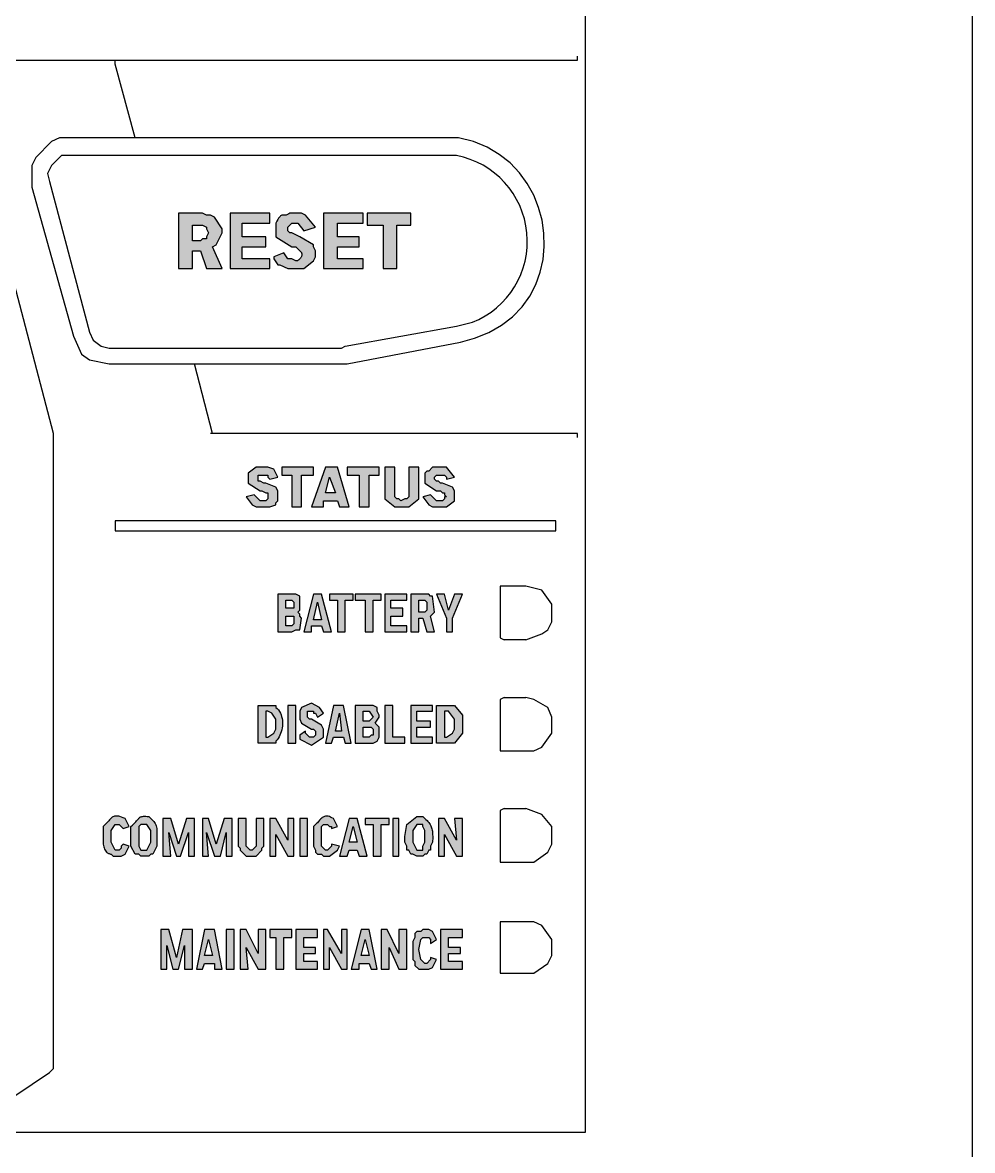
# Model space of a CAD drawing. Extents: x 0 to 760, y -27 to 732.
# Drawn here: x 508.52 to 521.76, y 46.27 to 61.98 of the extents above; entities that cross this region are included whole.
import ezdxf
from ezdxf.enums import TextEntityAlignment as Align

# ---------------------------------------------------------------- set-up
doc = ezdxf.new("R2010")
doc.units = 0
doc.header["$MEASUREMENT"] = 0

# ---------------------------------------------------------------- blocks, each defined once
blk = doc.blocks.new('RISER FACP')
at = {"linetype": 'Continuous', "lineweight": -2}
h = blk.add_hatch(color=7, dxfattribs=at)
h.paths.add_polyline_path([(8.931, -0.509), (9.125, -0.509), (9.125, -0.261), (9.235, -0.261), (9.318, -0.509), (9.539, -0.509), (9.401, -0.205), (9.456, -0.178), (9.539, -0.012), (9.539, 0.044), (9.429, 0.209), (9.373, 0.237), (9.318, 0.237), (9.263, 0.265), (8.931, 0.265)], flags=0)
h.paths.add_polyline_path([(9.235, 0.099), (9.263, 0.099), (9.318, 0.071), (9.318, 0.044), (9.346, -0.012), (9.318, -0.067), (9.318, -0.095), (9.263, -0.095), (9.235, -0.122), (9.125, -0.122), (9.125, 0.099)], flags=0)
for points in [[(9.65, -0.509), (10.203, -0.509), (10.203, -0.371), (9.816, -0.371), (9.816, -0.205), (10.147, -0.205), (10.147, -0.067), (9.816, -0.067), (9.816, 0.126), (10.203, 0.126), (10.203, 0.265), (9.65, 0.265)], [(10.949, -0.509), (11.502, -0.509), (11.502, -0.371), (11.143, -0.371), (11.143, -0.205), (11.447, -0.205), (11.447, -0.067), (11.143, -0.067), (11.143, 0.126), (11.502, 0.126), (11.502, 0.265), (10.949, 0.265)], [(11.558, 0.265), (11.558, 0.099), (11.779, 0.099), (11.779, -0.509), (11.972, -0.509), (11.972, 0.099), (12.166, 0.099), (12.166, 0.265)], [(10.313, -3.412), (10.258, -3.302), (10.175, -3.274), (10.009, -3.274), (9.899, -3.357), (9.899, -3.495), (10.065, -3.606), (10.092, -3.606), (10.147, -3.634), (10.175, -3.634), (10.175, -3.717), (10.147, -3.744), (10.065, -3.744), (9.982, -3.661), (9.871, -3.689), (9.954, -3.8), (10.009, -3.827), (10.203, -3.827), (10.286, -3.8), (10.286, -3.772), (10.313, -3.744), (10.313, -3.606), (10.286, -3.551), (10.147, -3.495), (10.12, -3.495), (10.065, -3.468), (10.037, -3.468), (10.037, -3.385), (10.175, -3.385), (10.175, -3.412), (10.203, -3.44)], [(10.369, -3.274), (10.369, -3.385), (10.507, -3.385), (10.507, -3.827), (10.645, -3.827), (10.645, -3.385), (10.811, -3.385), (10.811, -3.274)], [(11.281, -3.274), (11.281, -3.385), (11.447, -3.385), (11.447, -3.827), (11.585, -3.827), (11.585, -3.385), (11.723, -3.385), (11.723, -3.274)], [(12.138, -3.634), (12.138, -3.689), (12.111, -3.717), (12.083, -3.717), (12.028, -3.744), (12, -3.717), (11.972, -3.717), (11.945, -3.689), (11.945, -3.274), (11.806, -3.274), (11.806, -3.717), (11.945, -3.827), (12.138, -3.827), (12.276, -3.717), (12.276, -3.274), (12.138, -3.274)], [(12.774, -3.412), (12.663, -3.274), (12.47, -3.274), (12.415, -3.33), (12.387, -3.33), (12.359, -3.357), (12.359, -3.495), (12.525, -3.606), (12.581, -3.606), (12.608, -3.634), (12.636, -3.634), (12.636, -3.661), (12.663, -3.689), (12.636, -3.689), (12.636, -3.717), (12.608, -3.744), (12.525, -3.744), (12.442, -3.661), (12.332, -3.689), (12.415, -3.8), (12.47, -3.827), (12.663, -3.827), (12.774, -3.744), (12.774, -3.606), (12.746, -3.551), (12.608, -3.495), (12.581, -3.495), (12.553, -3.468), (12.525, -3.468), (12.498, -3.44), (12.498, -3.412), (12.525, -3.385), (12.636, -3.385), (12.663, -3.412), (12.663, -3.44)], [(11.032, -5.044), (11.032, -5.127), (11.143, -5.127), (11.143, -5.569), (11.253, -5.569), (11.253, -5.127), (11.364, -5.127), (11.364, -5.044)], [(11.392, -5.044), (11.392, -5.127), (11.53, -5.127), (11.53, -5.569), (11.64, -5.569), (11.64, -5.127), (11.751, -5.127), (11.751, -5.044)], [(11.806, -5.569), (12.111, -5.569), (12.111, -5.486), (11.889, -5.486), (11.889, -5.348), (12.055, -5.348), (12.055, -5.237), (11.889, -5.237), (11.889, -5.127), (12.111, -5.127), (12.111, -5.044), (11.806, -5.044)], [(12.663, -5.376), (12.663, -5.569), (12.746, -5.569), (12.746, -5.376), (12.885, -5.044), (12.774, -5.044), (12.691, -5.265), (12.636, -5.044), (12.525, -5.044)], [(10.452, -7.117), (10.562, -7.117), (10.562, -6.592), (10.452, -6.592)], [(10.949, -6.703), (10.894, -6.62), (10.783, -6.564), (10.645, -6.62), (10.618, -6.675), (10.618, -6.786), (10.645, -6.841), (10.783, -6.924), (10.811, -6.924), (10.839, -6.951), (10.839, -7.007), (10.811, -7.034), (10.756, -7.034), (10.7, -6.979), (10.7, -6.951), (10.618, -7.007), (10.618, -7.062), (10.783, -7.145), (10.949, -7.034), (10.949, -6.924), (10.922, -6.869), (10.783, -6.786), (10.756, -6.786), (10.728, -6.758), (10.728, -6.675), (10.811, -6.675), (10.811, -6.703), (10.839, -6.703), (10.866, -6.758)], [(11.917, -7.034), (11.917, -6.592), (11.806, -6.592), (11.806, -7.117), (12.083, -7.117), (12.083, -7.034)], [(12.166, -7.117), (12.47, -7.117), (12.47, -7.034), (12.249, -7.034), (12.249, -6.896), (12.442, -6.896), (12.442, -6.813), (12.249, -6.813), (12.249, -6.675), (12.47, -6.675), (12.47, -6.592), (12.166, -6.592)], [(8.903, -8.693), (8.959, -8.693), (9.069, -8.362), (9.069, -8.693), (9.152, -8.693), (9.152, -8.168), (9.042, -8.168), (8.931, -8.527), (8.82, -8.168), (8.71, -8.168), (8.71, -8.693), (8.82, -8.693), (8.793, -8.362)], [(9.429, -8.693), (9.512, -8.693), (9.595, -8.362), (9.595, -8.693), (9.677, -8.693), (9.677, -8.168), (9.567, -8.168), (9.456, -8.527), (9.346, -8.168), (9.263, -8.168), (9.263, -8.693), (9.346, -8.693), (9.318, -8.362)], [(10.009, -8.5), (10.009, -8.555), (9.954, -8.61), (9.926, -8.61), (9.871, -8.555), (9.871, -8.168), (9.76, -8.168), (9.76, -8.555), (9.788, -8.583), (9.788, -8.61), (9.871, -8.693), (10.009, -8.693), (10.092, -8.61), (10.092, -8.583), (10.12, -8.555), (10.12, -8.168), (10.009, -8.168)], [(10.452, -8.693), (10.535, -8.693), (10.535, -8.168), (10.452, -8.168), (10.452, -8.472), (10.286, -8.168), (10.203, -8.168), (10.203, -8.693), (10.286, -8.693), (10.286, -8.389)], [(10.618, -8.693), (10.728, -8.693), (10.728, -8.168), (10.618, -8.168)], [(11.53, -8.168), (11.53, -8.251), (11.64, -8.251), (11.64, -8.693), (11.751, -8.693), (11.751, -8.251), (11.862, -8.251), (11.862, -8.168)], [(11.917, -8.693), (12, -8.693), (12, -8.168), (11.917, -8.168)], [(12.802, -8.693), (12.885, -8.693), (12.885, -8.168), (12.774, -8.168), (12.802, -8.472), (12.636, -8.168), (12.553, -8.168), (12.553, -8.693), (12.636, -8.693), (12.636, -8.389)], [(8.848, -10.269), (8.931, -10.269), (9.014, -9.937), (9.014, -10.269), (9.125, -10.269), (9.125, -9.716), (8.986, -9.716), (8.903, -10.103), (8.793, -9.716), (8.682, -9.716), (8.682, -10.269), (8.765, -10.269), (8.765, -9.937)], [(9.595, -10.269), (9.705, -10.269), (9.705, -9.716), (9.595, -9.716)], [(10.037, -10.269), (10.147, -10.269), (10.147, -9.716), (10.037, -9.716), (10.037, -10.048), (9.871, -9.716), (9.788, -9.716), (9.788, -10.269), (9.899, -10.269), (9.871, -9.965)], [(10.203, -9.716), (10.203, -9.827), (10.286, -9.827), (10.286, -10.269), (10.396, -10.269), (10.396, -9.827), (10.507, -9.827), (10.507, -9.716)], [(10.562, -10.269), (10.866, -10.269), (10.866, -10.159), (10.673, -10.159), (10.673, -10.048), (10.839, -10.048), (10.839, -9.965), (10.673, -9.965), (10.673, -9.827), (10.866, -9.827), (10.866, -9.716), (10.562, -9.716)], [(11.198, -10.269), (11.281, -10.269), (11.281, -9.716), (11.198, -9.716), (11.198, -10.048), (11.005, -9.716), (10.949, -9.716), (10.949, -10.269), (11.032, -10.269), (11.032, -9.965)], [(12, -10.269), (12.111, -10.269), (12.111, -9.716), (12, -9.716), (12, -10.048), (11.834, -9.716), (11.751, -9.716), (11.751, -10.269), (11.862, -10.269), (11.862, -9.965)], [(12.359, -10.269), (12.415, -10.269), (12.47, -10.242), (12.525, -10.131), (12.442, -10.103), (12.442, -10.131), (12.387, -10.186), (12.359, -10.186), (12.304, -10.131), (12.276, -9.993), (12.304, -9.855), (12.332, -9.827), (12.415, -9.827), (12.442, -9.855), (12.442, -9.91), (12.525, -9.855), (12.47, -9.744), (12.415, -9.716), (12.332, -9.716), (12.304, -9.744), (12.249, -9.744), (12.221, -9.772), (12.221, -9.827), (12.193, -9.882), (12.193, -10.131), (12.221, -10.159), (12.221, -10.214), (12.276, -10.269)], [(12.581, -10.269), (12.885, -10.269), (12.885, -10.159), (12.691, -10.159), (12.691, -10.048), (12.857, -10.048), (12.857, -9.965), (12.691, -9.965), (12.691, -9.827), (12.885, -9.827), (12.885, -9.716), (12.581, -9.716)]]:
    blk.add_hatch(color=7, dxfattribs=at).paths.add_polyline_path(points, flags=0)
h = blk.add_hatch(color=7, dxfattribs=at)
edge = h.paths.add_edge_path(flags=0)
edge.add_line((10.839, 0.071), (10.7, 0.237))
edge.add_line((10.7, 0.237), (10.645, 0.265))
edge.add_line((10.645, 0.265), (10.479, 0.265))
edge.add_spline(control_points=[(10.479, 0.265), (10.474, 0.261), (10.465, 0.255), (10.451, 0.247), (10.439, 0.241), (10.428, 0.238), (10.418, 0.236), (10.409, 0.236), (10.401, 0.236), (10.394, 0.237), (10.387, 0.238), (10.38, 0.238), (10.373, 0.237), (10.366, 0.235), (10.359, 0.232), (10.351, 0.226), (10.343, 0.217), (10.334, 0.206), (10.324, 0.192), (10.312, 0.174), (10.299, 0.152), (10.29, 0.135), (10.286, 0.126)], knot_values=[0, 0, 0, 0, 0.014275, 0.026304, 0.036468, 0.045139, 0.052662, 0.059335, 0.065395, 0.071006, 0.076293, 0.081378, 0.086448, 0.091798, 0.097839, 0.105041, 0.113874, 0.124776, 0.138158, 0.154405, 0.173889, 0.196969, 0.196969, 0.196969, 0.196969], degree=3, periodic=0)
edge.add_line((10.286, 0.126), (10.286, -0.067))
edge.add_line((10.286, -0.067), (10.507, -0.205))
edge.add_line((10.507, -0.205), (10.562, -0.205))
edge.add_line((10.562, -0.205), (10.618, -0.261))
edge.add_spline(control_points=[(10.618, -0.261), (10.621, -0.263), (10.626, -0.267), (10.633, -0.274), (10.639, -0.281), (10.644, -0.289), (10.647, -0.296), (10.649, -0.303), (10.649, -0.311), (10.649, -0.318), (10.648, -0.326), (10.645, -0.333), (10.642, -0.341), (10.638, -0.348), (10.634, -0.355), (10.629, -0.362), (10.623, -0.369), (10.617, -0.375), (10.611, -0.381), (10.604, -0.387), (10.597, -0.393), (10.592, -0.397), (10.59, -0.399)], knot_values=[0, 0, 0, 0, 0.008472, 0.016147, 0.023153, 0.029627, 0.035709, 0.041537, 0.04724, 0.052927, 0.058683, 0.064569, 0.070621, 0.076855, 0.083271, 0.089855, 0.096583, 0.103425, 0.110343, 0.117295, 0.124237, 0.131119, 0.131119, 0.131119, 0.131119], degree=3, periodic=0)
edge.add_line((10.59, -0.399), (10.562, -0.399))
edge.add_line((10.562, -0.399), (10.507, -0.371))
edge.add_line((10.507, -0.371), (10.452, -0.371))
edge.add_line((10.452, -0.371), (10.396, -0.288))
edge.add_line((10.396, -0.288), (10.258, -0.344))
edge.add_line((10.258, -0.344), (10.258, -0.371))
edge.add_line((10.258, -0.371), (10.313, -0.454))
edge.add_line((10.313, -0.454), (10.341, -0.454))
edge.add_line((10.341, -0.454), (10.452, -0.509))
edge.add_line((10.452, -0.509), (10.673, -0.509))
edge.add_line((10.673, -0.509), (10.811, -0.399))
edge.add_line((10.811, -0.399), (10.839, -0.344))
edge.add_line((10.839, -0.344), (10.839, -0.261))
edge.add_line((10.839, -0.261), (10.811, -0.205))
edge.add_line((10.811, -0.205), (10.811, -0.178))
edge.add_line((10.811, -0.178), (10.618, -0.067))
edge.add_line((10.618, -0.067), (10.507, -0.012))
edge.add_line((10.507, -0.012), (10.479, -0.012))
edge.add_line((10.479, -0.012), (10.452, 0.016))
edge.add_line((10.452, 0.016), (10.452, 0.071))
edge.add_line((10.452, 0.071), (10.507, 0.126))
edge.add_line((10.507, 0.126), (10.59, 0.126))
edge.add_line((10.59, 0.126), (10.673, 0.016))
edge.add_line((10.673, 0.016), (10.839, 0.071))
h = blk.add_hatch(color=7, dxfattribs=at)
h.paths.add_polyline_path([(11.17, -3.827), (11.309, -3.827), (11.143, -3.274), (10.977, -3.274), (10.783, -3.827), (10.949, -3.827), (10.949, -3.744), (11.143, -3.744)], flags=0)
h.paths.add_polyline_path([(11.032, -3.412), (11.115, -3.634), (10.977, -3.634)], flags=0)
h = blk.add_hatch(color=7, dxfattribs=at)
h.paths.add_polyline_path([(10.313, -5.569), (10.507, -5.569), (10.562, -5.541), (10.618, -5.541), (10.645, -5.376), (10.618, -5.348), (10.618, -5.32), (10.59, -5.293), (10.618, -5.265), (10.618, -5.071), (10.562, -5.044), (10.313, -5.044)], flags=0)
h.paths.add_polyline_path([(10.479, -5.348), (10.535, -5.348), (10.535, -5.458), (10.507, -5.486), (10.424, -5.486), (10.424, -5.348)], flags=0)
h.paths.add_polyline_path([(10.479, -5.127), (10.507, -5.127), (10.535, -5.154), (10.535, -5.237), (10.424, -5.237), (10.424, -5.127)], flags=0)
h = blk.add_hatch(color=7, dxfattribs=at)
h.paths.add_polyline_path([(10.949, -5.569), (11.06, -5.569), (10.922, -5.044), (10.811, -5.044), (10.673, -5.569), (10.783, -5.569), (10.783, -5.486), (10.922, -5.486)], flags=0)
h.paths.add_polyline_path([(10.866, -5.154), (10.922, -5.403), (10.811, -5.403)], flags=0)
h = blk.add_hatch(color=7, dxfattribs=at)
h.paths.add_polyline_path([(12.166, -5.569), (12.276, -5.569), (12.276, -5.376), (12.332, -5.376), (12.387, -5.569), (12.498, -5.569), (12.442, -5.348), (12.498, -5.293), (12.47, -5.071), (12.442, -5.071), (12.415, -5.044), (12.166, -5.044)], flags=0)
h.paths.add_polyline_path([(12.332, -5.127), (12.359, -5.127), (12.387, -5.154), (12.387, -5.265), (12.359, -5.293), (12.276, -5.293), (12.276, -5.127)], flags=0)
h = blk.add_hatch(color=7, dxfattribs=at)
edge = h.paths.add_edge_path(flags=0)
edge.add_line((10.037, -7.117), (10.037, -6.592))
edge.add_line((10.037, -6.592), (10.286, -6.592))
edge.add_line((10.286, -6.592), (10.286, -6.62))
edge.add_spline(control_points=[(10.286, -6.62), (10.292, -6.625), (10.305, -6.636), (10.321, -6.655), (10.336, -6.676), (10.348, -6.699), (10.358, -6.722), (10.366, -6.747), (10.372, -6.773), (10.376, -6.799), (10.378, -6.826), (10.378, -6.853), (10.377, -6.881), (10.373, -6.907), (10.368, -6.934), (10.361, -6.96), (10.353, -6.985), (10.343, -7.009), (10.331, -7.032), (10.317, -7.053), (10.303, -7.072), (10.291, -7.084), (10.286, -7.09)], knot_values=[0, 0, 0, 0, 0.019347, 0.0386, 0.057912, 0.077391, 0.097103, 0.117076, 0.13731, 0.157778, 0.178434, 0.199218, 0.22006, 0.240882, 0.261605, 0.282148, 0.302436, 0.3224, 0.341984, 0.361147, 0.379874, 0.398178, 0.398178, 0.398178, 0.398178], degree=3, periodic=0)
edge.add_line((10.286, -7.09), (10.286, -7.117))
edge.add_line((10.286, -7.117), (10.037, -7.117))
h.paths.add_polyline_path([(10.286, -6.869), (10.286, -6.786), (10.23, -6.703), (10.175, -6.675), (10.147, -6.675), (10.147, -7.034), (10.175, -7.034), (10.258, -6.979), (10.286, -6.924)], flags=0)
h = blk.add_hatch(color=7, dxfattribs=at)
h.paths.add_polyline_path([(11.253, -7.117), (11.336, -7.117), (11.226, -6.592), (11.088, -6.592), (10.977, -7.117), (11.06, -7.117), (11.088, -7.034), (11.226, -7.034)], flags=0)
h.paths.add_polyline_path([(11.17, -6.703), (11.198, -6.951), (11.115, -6.951)], flags=0)
h = blk.add_hatch(color=7, dxfattribs=at)
h.paths.add_polyline_path([(11.392, -7.117), (11.64, -7.117), (11.696, -7.09), (11.723, -7.034), (11.723, -6.896), (11.668, -6.841), (11.723, -6.758), (11.723, -6.73), (11.696, -6.675), (11.696, -6.62), (11.64, -6.592), (11.392, -6.592)], flags=0)
h.paths.add_polyline_path([(11.585, -6.896), (11.613, -6.896), (11.64, -6.924), (11.64, -7.007), (11.613, -7.007), (11.585, -7.034), (11.502, -7.034), (11.502, -6.896)], flags=0)
h.paths.add_polyline_path([(11.558, -6.675), (11.585, -6.675), (11.64, -6.758), (11.585, -6.813), (11.502, -6.813), (11.502, -6.675)], flags=0)
h = blk.add_hatch(color=7, dxfattribs=at)
h.paths.add_polyline_path([(12.525, -7.117), (12.525, -6.592), (12.774, -6.592), (12.885, -6.73), (12.885, -6.979), (12.774, -7.117)], flags=0)
h.paths.add_polyline_path([(12.774, -6.869), (12.774, -6.786), (12.691, -6.675), (12.636, -6.675), (12.636, -7.034), (12.663, -7.034), (12.746, -6.979), (12.774, -6.924)], flags=0)
h = blk.add_hatch(color=7, dxfattribs=at)
edge = h.paths.add_edge_path(flags=0)
edge.add_line((8.074, -8.693), (8.129, -8.693))
edge.add_line((8.129, -8.693), (8.184, -8.666))
edge.add_line((8.184, -8.666), (8.24, -8.555))
edge.add_line((8.24, -8.555), (8.157, -8.527))
edge.add_line((8.157, -8.527), (8.129, -8.555))
edge.add_line((8.129, -8.555), (8.129, -8.583))
edge.add_line((8.129, -8.583), (8.102, -8.61))
edge.add_line((8.102, -8.61), (8.046, -8.61))
edge.add_line((8.046, -8.61), (7.991, -8.5))
edge.add_line((7.991, -8.5), (7.991, -8.334))
edge.add_line((7.991, -8.334), (8.046, -8.251))
edge.add_line((8.046, -8.251), (8.102, -8.251))
edge.add_line((8.102, -8.251), (8.157, -8.306))
edge.add_line((8.157, -8.306), (8.24, -8.279))
edge.add_line((8.24, -8.279), (8.184, -8.168))
edge.add_spline(control_points=[(8.184, -8.168), (8.176, -8.164), (8.16, -8.157), (8.136, -8.149), (8.115, -8.142), (8.097, -8.137), (8.08, -8.135), (8.064, -8.134), (8.051, -8.134), (8.038, -8.137), (8.027, -8.141), (8.016, -8.146), (8.006, -8.152), (7.997, -8.16), (7.987, -8.169), (7.978, -8.179), (7.968, -8.189), (7.958, -8.2), (7.947, -8.212), (7.935, -8.225), (7.922, -8.238), (7.913, -8.247), (7.908, -8.251)], knot_values=[0, 0, 0, 0, 0.021444, 0.040423, 0.057164, 0.071908, 0.084916, 0.096471, 0.106881, 0.116472, 0.125576, 0.134499, 0.143507, 0.152809, 0.162557, 0.172862, 0.183803, 0.195443, 0.207841, 0.221058, 0.235164, 0.250242, 0.250242, 0.250242, 0.250242], degree=3, periodic=0)
edge.add_line((7.908, -8.251), (7.88, -8.279))
edge.add_line((7.88, -8.279), (7.88, -8.362))
edge.add_spline(control_points=[(7.88, -8.362), (7.88, -8.367), (7.88, -8.378), (7.88, -8.395), (7.879, -8.413), (7.878, -8.431), (7.878, -8.45), (7.878, -8.469), (7.878, -8.488), (7.879, -8.507), (7.881, -8.526), (7.883, -8.544), (7.887, -8.562), (7.892, -8.579), (7.898, -8.595), (7.905, -8.61), (7.915, -8.624), (7.926, -8.636), (7.939, -8.647), (7.954, -8.655), (7.972, -8.662), (7.984, -8.665), (7.991, -8.666)], knot_values=[0, 0, 0, 0, 0.012317, 0.025368, 0.039017, 0.053127, 0.067563, 0.082191, 0.096884, 0.111522, 0.125997, 0.140216, 0.154107, 0.167628, 0.180773, 0.193587, 0.206174, 0.218711, 0.231448, 0.244699, 0.25882, 0.274185, 0.274185, 0.274185, 0.274185], degree=3, periodic=0)
edge.add_line((7.991, -8.666), (8.019, -8.693))
edge.add_line((8.019, -8.693), (8.074, -8.693))
h = blk.add_hatch(color=7, dxfattribs=at)
edge = h.paths.add_edge_path(flags=0)
edge.add_line((8.267, -8.417), (8.267, -8.279))
edge.add_spline(control_points=[(8.267, -8.279), (8.274, -8.273), (8.287, -8.261), (8.304, -8.244), (8.319, -8.229), (8.332, -8.215), (8.344, -8.203), (8.353, -8.191), (8.362, -8.181), (8.37, -8.172), (8.377, -8.164), (8.384, -8.158), (8.391, -8.152), (8.399, -8.147), (8.408, -8.144), (8.418, -8.141), (8.429, -8.139), (8.442, -8.138), (8.457, -8.138), (8.474, -8.138), (8.494, -8.139), (8.509, -8.14), (8.516, -8.14)], knot_values=[0, 0, 0, 0, 0.02078, 0.03925, 0.05563, 0.070134, 0.082966, 0.094325, 0.1044, 0.113382, 0.121467, 0.128872, 0.135851, 0.142705, 0.149775, 0.157422, 0.165999, 0.175834, 0.187227, 0.200457, 0.215786, 0.233468, 0.233468, 0.233468, 0.233468], degree=3, periodic=0)
edge.add_line((8.516, -8.14), (8.572, -8.196))
edge.add_spline(control_points=[(8.572, -8.196), (8.576, -8.2), (8.584, -8.209), (8.595, -8.224), (8.604, -8.239), (8.612, -8.256), (8.617, -8.272), (8.622, -8.29), (8.625, -8.307), (8.627, -8.326), (8.629, -8.344), (8.629, -8.363), (8.629, -8.382), (8.629, -8.401), (8.628, -8.421), (8.627, -8.44), (8.626, -8.46), (8.625, -8.479), (8.625, -8.498), (8.625, -8.517), (8.625, -8.536), (8.626, -8.549), (8.627, -8.555)], knot_values=[0, 0, 0, 0, 0.014426, 0.028371, 0.042028, 0.055558, 0.069095, 0.082733, 0.096538, 0.110546, 0.124769, 0.139198, 0.153811, 0.168573, 0.18344, 0.198365, 0.213295, 0.228181, 0.242975, 0.257632, 0.272119, 0.286414, 0.286414, 0.286414, 0.286414], degree=3, periodic=0)
edge.add_line((8.627, -8.555), (8.572, -8.666))
edge.add_line((8.572, -8.666), (8.544, -8.666))
edge.add_line((8.544, -8.666), (8.516, -8.693))
edge.add_line((8.516, -8.693), (8.406, -8.693))
edge.add_line((8.406, -8.693), (8.378, -8.666))
edge.add_line((8.378, -8.666), (8.323, -8.666))
edge.add_line((8.323, -8.666), (8.267, -8.555))
edge.add_line((8.267, -8.555), (8.267, -8.417))
h.paths.add_polyline_path([(8.378, -8.417), (8.378, -8.555), (8.406, -8.61), (8.489, -8.61), (8.544, -8.5), (8.544, -8.334), (8.489, -8.251), (8.406, -8.251), (8.378, -8.279)], flags=0)
h = blk.add_hatch(color=7, dxfattribs=at)
edge = h.paths.add_edge_path(flags=0)
edge.add_line((10.977, -8.693), (11.032, -8.693))
edge.add_line((11.032, -8.693), (11.143, -8.61))
edge.add_line((11.143, -8.61), (11.17, -8.555))
edge.add_line((11.17, -8.555), (11.06, -8.527))
edge.add_line((11.06, -8.527), (11.06, -8.555))
edge.add_line((11.06, -8.555), (11.005, -8.61))
edge.add_line((11.005, -8.61), (10.977, -8.61))
edge.add_line((10.977, -8.61), (10.922, -8.555))
edge.add_line((10.922, -8.555), (10.922, -8.279))
edge.add_line((10.922, -8.279), (10.949, -8.251))
edge.add_line((10.949, -8.251), (11.005, -8.251))
edge.add_line((11.005, -8.251), (11.032, -8.279))
edge.add_line((11.032, -8.279), (11.06, -8.279))
edge.add_line((11.06, -8.279), (11.06, -8.306))
edge.add_line((11.06, -8.306), (11.143, -8.279))
edge.add_line((11.143, -8.279), (11.088, -8.168))
edge.add_spline(control_points=[(11.088, -8.168), (11.081, -8.164), (11.068, -8.157), (11.049, -8.148), (11.032, -8.142), (11.016, -8.137), (11.001, -8.135), (10.988, -8.135), (10.975, -8.136), (10.964, -8.139), (10.953, -8.143), (10.943, -8.149), (10.933, -8.156), (10.923, -8.164), (10.914, -8.173), (10.905, -8.183), (10.895, -8.194), (10.885, -8.205), (10.875, -8.216), (10.863, -8.228), (10.851, -8.239), (10.843, -8.247), (10.839, -8.251)], knot_values=[0, 0, 0, 0, 0.017878, 0.033732, 0.047784, 0.060273, 0.071464, 0.081638, 0.091092, 0.10012, 0.10899, 0.117924, 0.12709, 0.136605, 0.14654, 0.156933, 0.167804, 0.179159, 0.191001, 0.203335, 0.216176, 0.229547, 0.229547, 0.229547, 0.229547], degree=3, periodic=0)
edge.add_line((10.839, -8.251), (10.811, -8.279))
edge.add_line((10.811, -8.279), (10.811, -8.555))
edge.add_line((10.811, -8.555), (10.839, -8.61))
edge.add_line((10.839, -8.61), (10.839, -8.638))
edge.add_line((10.839, -8.638), (10.866, -8.666))
edge.add_line((10.866, -8.666), (10.922, -8.666))
edge.add_line((10.922, -8.666), (10.949, -8.693))
edge.add_line((10.949, -8.693), (10.977, -8.693))
h = blk.add_hatch(color=7, dxfattribs=at)
h.paths.add_polyline_path([(11.447, -8.693), (11.558, -8.693), (11.419, -8.168), (11.309, -8.168), (11.17, -8.693), (11.281, -8.693), (11.309, -8.61), (11.419, -8.61)], flags=0)
h.paths.add_polyline_path([(11.364, -8.279), (11.419, -8.5), (11.309, -8.5)], flags=0)
h = blk.add_hatch(color=7, dxfattribs=at)
edge = h.paths.add_edge_path(flags=0)
edge.add_line((12.083, -8.417), (12.111, -8.251))
edge.add_line((12.111, -8.251), (12.249, -8.14))
edge.add_line((12.249, -8.14), (12.332, -8.14))
edge.add_line((12.332, -8.14), (12.359, -8.168))
edge.add_spline(control_points=[(12.359, -8.168), (12.365, -8.173), (12.376, -8.182), (12.392, -8.197), (12.405, -8.211), (12.417, -8.225), (12.428, -8.24), (12.437, -8.254), (12.444, -8.269), (12.451, -8.283), (12.456, -8.298), (12.461, -8.314), (12.464, -8.329), (12.467, -8.346), (12.468, -8.362), (12.47, -8.38), (12.47, -8.398), (12.471, -8.416), (12.471, -8.436), (12.471, -8.456), (12.47, -8.478), (12.47, -8.492), (12.47, -8.5)], knot_values=[0, 0, 0, 0, 0.017245, 0.03335, 0.048452, 0.06269, 0.076211, 0.089166, 0.101704, 0.113975, 0.126121, 0.138276, 0.15056, 0.163084, 0.175943, 0.18922, 0.20299, 0.217318, 0.232262, 0.247878, 0.264217, 0.281329, 0.281329, 0.281329, 0.281329], degree=3, periodic=0)
edge.add_line((12.47, -8.5), (12.442, -8.555))
edge.add_line((12.442, -8.555), (12.442, -8.61))
edge.add_line((12.442, -8.61), (12.415, -8.61))
edge.add_line((12.415, -8.61), (12.387, -8.666))
edge.add_line((12.387, -8.666), (12.359, -8.666))
edge.add_line((12.359, -8.666), (12.332, -8.693))
edge.add_line((12.332, -8.693), (12.249, -8.693))
edge.add_line((12.249, -8.693), (12.193, -8.666))
edge.add_line((12.193, -8.666), (12.166, -8.666))
edge.add_line((12.166, -8.666), (12.138, -8.61))
edge.add_line((12.138, -8.61), (12.111, -8.61))
edge.add_line((12.111, -8.61), (12.111, -8.555))
edge.add_line((12.111, -8.555), (12.083, -8.5))
edge.add_line((12.083, -8.5), (12.083, -8.417))
h.paths.add_polyline_path([(12.193, -8.417), (12.193, -8.5), (12.249, -8.61), (12.332, -8.61), (12.332, -8.555), (12.359, -8.5), (12.359, -8.334), (12.332, -8.279), (12.332, -8.251), (12.249, -8.251), (12.193, -8.334)], flags=0)
h = blk.add_hatch(color=7, dxfattribs=at)
h.paths.add_polyline_path([(9.429, -10.269), (9.539, -10.269), (9.429, -9.716), (9.29, -9.716), (9.18, -10.269), (9.263, -10.269), (9.29, -10.186), (9.429, -10.186)], flags=0)
h.paths.add_polyline_path([(9.346, -9.855), (9.401, -10.076), (9.29, -10.076)], flags=0)
h = blk.add_hatch(color=7, dxfattribs=at)
h.paths.add_polyline_path([(11.613, -10.269), (11.696, -10.269), (11.585, -9.716), (11.475, -9.716), (11.336, -10.269), (11.447, -10.269), (11.447, -10.186), (11.585, -10.186)], flags=0)
h.paths.add_polyline_path([(11.53, -9.855), (11.585, -10.076), (11.475, -10.076)], flags=0)
at = {"color": 7, "linetype": 'Continuous', "lineweight": -2}
for p, q in [((19.99, -20.914), (19.99, 20.724)), ((7.189, -2.804), (5.807, 2.449)), ((8.046, 2.338), (8.046, 2.394)), ((8.323, 1.315), (8.046, 2.338)), ((7.134, 0.707), (7.687, -1.394)), ((6.885, 0.624), (7.466, -1.449)), ((12.802, -1.311), (13.023, -1.256)), ((11.253, -1.588), (12.802, -1.311)), ((11.281, -1.837), (12.857, -1.532)), ((12.857, -1.532), (13.051, -1.477)), ((7.963, -1.615), (11.198, -1.615)), ((11.198, -1.615), (11.253, -1.588)), ((7.963, -1.837), (11.281, -1.837)), ((9.401, -2.804), (9.152, -1.837)), ((14.488, -2.804), (9.373, -2.804)), ((14.184, -4.021), (8.046, -4.021)), ((8.046, -4.021), (8.046, -4.159)), ((14.184, -4.159), (14.184, -4.021)), ((8.046, -4.159), (14.184, -4.159)), ((13.769, -4.933), (13.41, -4.933)), ((13.769, -5.68), (13.465, -5.68)), ((13.465, -6.481), (13.769, -6.481)), ((8.516, -8.14), (8.572, -8.196)), ((13.465, -8.03), (13.769, -8.03)), ((13.88, -9.606), (13.41, -9.606)), ((5.973, -12.481), (7.134, -11.707))]:
    blk.add_line(p, q, dxfattribs=at)
for points in [[(-14.57, -12.536), (14.599, -12.536), (14.599, 17.351)], [(5.807, 2.421), (5.834, 2.394), (14.488, 2.394)], [(14.488, 2.394), (14.488, 2.449)], [(12.829, 1.315), (7.272, 1.315), (7.161, 1.26), (6.94, 1.039), (6.885, 0.928), (6.885, 0.624)], [(13.051, -1.477), (13.252, -1.398), (13.43, -1.298), (13.584, -1.178), (13.715, -1.042), (13.823, -0.891), (13.907, -0.729), (13.969, -0.558), (14.008, -0.38), (14.026, -0.199), (14.021, -0.016), (13.995, 0.165), (13.947, 0.343), (13.879, 0.514), (13.789, 0.676), (13.679, 0.826), (13.549, 0.963), (13.398, 1.082), (13.228, 1.183), (13.038, 1.261), (12.829, 1.315)], [(12.802, 1.067), (7.3, 1.067), (7.161, 0.928), (7.106, 0.818), (7.134, 0.707)], [(10.479, 0.265), (10.464, 0.254), (10.45, 0.247), (10.438, 0.241), (10.427, 0.238), (10.417, 0.237), (10.409, 0.236), (10.401, 0.236), (10.393, 0.237), (10.387, 0.238), (10.38, 0.238), (10.373, 0.237), (10.367, 0.235), (10.36, 0.232), (10.352, 0.226), (10.344, 0.218), (10.335, 0.207), (10.324, 0.193), (10.313, 0.175), (10.3, 0.153), (10.286, 0.126)], [(10.839, 0.071), (10.7, 0.237), (10.645, 0.265), (10.479, 0.265)], [(9.263, 0.099), (9.318, 0.071), (9.318, 0.044), (9.346, -0.012), (9.318, -0.067), (9.318, -0.095), (9.263, -0.095), (9.235, -0.122), (9.125, -0.122), (9.125, 0.099), (9.263, 0.099)], [(10.59, -0.399), (10.562, -0.399), (10.507, -0.371), (10.452, -0.371), (10.396, -0.288), (10.258, -0.344), (10.258, -0.371), (10.313, -0.454), (10.341, -0.454), (10.452, -0.509), (10.673, -0.509), (10.811, -0.399), (10.839, -0.344), (10.839, -0.261), (10.811, -0.205), (10.811, -0.178), (10.618, -0.067), (10.507, -0.012), (10.479, -0.012), (10.452, 0.016), (10.452, 0.071), (10.507, 0.126), (10.59, 0.126), (10.673, 0.016), (10.839, 0.071)], [(10.286, 0.126), (10.286, -0.067), (10.507, -0.205), (10.562, -0.205), (10.618, -0.261)], [(10.618, -0.261), (10.626, -0.267), (10.63, -0.271), (10.633, -0.274), (10.636, -0.278), (10.639, -0.282), (10.641, -0.285), (10.643, -0.289), (10.645, -0.292), (10.646, -0.296), (10.648, -0.3), (10.648, -0.304), (10.649, -0.311), (10.649, -0.318), (10.647, -0.326), (10.645, -0.333), (10.642, -0.34), (10.638, -0.348), (10.634, -0.355), (10.629, -0.362), (10.623, -0.368), (10.617, -0.375), (10.611, -0.381), (10.604, -0.387), (10.597, -0.393), (10.59, -0.399)], [(7.687, -1.394), (7.742, -1.505), (7.853, -1.588), (7.963, -1.615)], [(7.466, -1.449), (7.576, -1.698), (7.687, -1.781), (7.963, -1.837)], [(7.134, -11.707), (7.189, -11.652), (7.189, -2.804)], [(14.488, -2.86), (14.488, -2.804)], [(12.138, -3.274), (12.138, -3.689), (12.111, -3.717), (12.083, -3.717), (12.028, -3.744), (12, -3.717), (11.972, -3.717), (11.945, -3.689), (11.945, -3.274), (11.806, -3.274), (11.806, -3.717), (11.945, -3.827), (12.138, -3.827), (12.276, -3.717), (12.276, -3.274), (12.138, -3.274)], [(13.41, -4.933), (13.41, -5.652), (13.465, -5.68)], [(13.769, -5.68), (13.991, -5.597), (14.074, -5.541), (14.129, -5.431), (14.129, -5.182), (13.991, -4.988), (13.769, -4.933)], [(10.507, -5.127), (10.535, -5.154), (10.535, -5.237), (10.424, -5.237), (10.424, -5.127), (10.507, -5.127)], [(12.359, -5.127), (12.387, -5.154), (12.387, -5.265), (12.359, -5.293), (12.276, -5.293), (12.276, -5.127), (12.359, -5.127)], [(10.535, -5.348), (10.535, -5.458), (10.507, -5.486), (10.424, -5.486), (10.424, -5.348), (10.535, -5.348)], [(10.037, -7.117), (10.037, -6.592), (10.286, -6.592), (10.286, -6.62)], [(13.465, -6.481), (13.41, -6.509)], [(13.41, -6.509), (13.41, -7.228), (13.88, -7.228)], [(13.88, -7.228), (13.991, -7.173), (14.129, -6.979), (14.129, -6.758), (14.074, -6.62), (13.88, -6.509), (13.769, -6.481)], [(10.286, -6.786), (10.23, -6.703), (10.175, -6.675), (10.147, -6.675), (10.147, -7.034), (10.175, -7.034), (10.258, -6.979), (10.286, -6.924), (10.286, -6.786)], [(10.286, -6.62), (10.305, -6.637), (10.321, -6.656), (10.335, -6.676), (10.348, -6.699), (10.358, -6.722), (10.366, -6.747), (10.372, -6.773), (10.376, -6.799), (10.378, -6.826), (10.378, -6.853), (10.377, -6.88), (10.373, -6.907), (10.368, -6.934), (10.361, -6.96), (10.352, -6.985), (10.342, -7.009), (10.33, -7.032), (10.317, -7.053), (10.302, -7.072), (10.286, -7.09)], [(11.585, -6.675), (11.64, -6.758), (11.585, -6.813), (11.502, -6.813), (11.502, -6.675), (11.585, -6.675)], [(12.774, -6.786), (12.691, -6.675), (12.636, -6.675), (12.636, -7.034), (12.663, -7.034), (12.746, -6.979), (12.774, -6.924), (12.774, -6.786)], [(11.613, -6.896), (11.64, -6.924), (11.64, -7.007), (11.613, -7.007), (11.585, -7.034), (11.502, -7.034), (11.502, -6.896), (11.613, -6.896)], [(10.286, -7.09), (10.286, -7.117), (10.037, -7.117)], [(8.184, -8.168), (8.159, -8.157), (8.135, -8.149), (8.114, -8.142), (8.096, -8.138), (8.079, -8.135), (8.064, -8.134), (8.05, -8.135), (8.038, -8.137), (8.027, -8.141), (8.016, -8.146), (8.006, -8.152), (7.997, -8.16), (7.988, -8.169), (7.978, -8.178), (7.969, -8.189), (7.958, -8.2), (7.947, -8.212), (7.936, -8.225), (7.922, -8.238), (7.908, -8.251)], [(8.129, -8.693), (8.184, -8.666), (8.24, -8.555), (8.157, -8.527), (8.129, -8.555), (8.129, -8.583), (8.102, -8.61), (8.046, -8.61), (7.991, -8.5), (7.991, -8.334), (8.046, -8.251), (8.102, -8.251), (8.157, -8.306), (8.24, -8.279), (8.184, -8.168)], [(8.267, -8.279), (8.288, -8.26), (8.305, -8.244), (8.32, -8.228), (8.333, -8.215), (8.344, -8.202), (8.354, -8.191), (8.362, -8.181), (8.37, -8.172), (8.377, -8.164), (8.384, -8.158), (8.391, -8.152), (8.399, -8.147), (8.408, -8.144), (8.417, -8.141), (8.428, -8.139), (8.441, -8.138), (8.456, -8.138), (8.473, -8.138), (8.493, -8.139), (8.516, -8.14)], [(10.009, -8.168), (10.009, -8.555), (9.954, -8.61), (9.926, -8.61), (9.871, -8.555), (9.871, -8.168), (9.76, -8.168), (9.76, -8.555), (9.788, -8.583), (9.788, -8.61), (9.871, -8.693), (10.009, -8.693), (10.092, -8.61), (10.092, -8.583), (10.12, -8.555), (10.12, -8.168), (10.009, -8.168)], [(11.088, -8.168), (11.067, -8.157), (11.048, -8.148), (11.031, -8.142), (11.015, -8.138), (11.001, -8.135), (10.987, -8.135), (10.975, -8.136), (10.964, -8.139), (10.953, -8.144), (10.943, -8.149), (10.933, -8.156), (10.924, -8.164), (10.914, -8.173), (10.905, -8.183), (10.895, -8.193), (10.885, -8.204), (10.875, -8.216), (10.864, -8.227), (10.852, -8.239), (10.839, -8.251)], [(11.032, -8.693), (11.143, -8.61), (11.17, -8.555), (11.06, -8.527), (11.06, -8.555), (11.005, -8.61), (10.977, -8.61), (10.922, -8.555), (10.922, -8.279), (10.949, -8.251), (11.005, -8.251), (11.032, -8.279), (11.06, -8.279), (11.06, -8.306), (11.143, -8.279), (11.088, -8.168)], [(12.083, -8.417), (12.111, -8.251), (12.249, -8.14), (12.332, -8.14), (12.359, -8.168)], [(12.359, -8.168), (12.376, -8.183), (12.392, -8.197), (12.405, -8.211), (12.417, -8.226), (12.428, -8.24), (12.437, -8.254), (12.444, -8.269), (12.451, -8.283), (12.456, -8.298), (12.46, -8.314), (12.464, -8.329), (12.466, -8.346), (12.468, -8.362), (12.47, -8.379), (12.47, -8.397), (12.471, -8.416), (12.471, -8.436), (12.471, -8.456), (12.47, -8.477), (12.47, -8.5)], [(13.465, -8.03), (13.41, -8.057)], [(13.41, -8.057), (13.41, -8.776), (13.88, -8.776)], [(13.88, -8.776), (14.074, -8.638), (14.129, -8.527), (14.129, -8.279), (13.991, -8.113), (13.769, -8.03)], [(7.908, -8.251), (7.88, -8.279), (7.88, -8.362)], [(8.627, -8.555), (8.572, -8.666), (8.544, -8.666), (8.516, -8.693), (8.406, -8.693), (8.378, -8.666), (8.323, -8.666), (8.267, -8.555), (8.267, -8.279)], [(8.378, -8.279), (8.378, -8.555), (8.406, -8.61), (8.489, -8.61), (8.544, -8.5), (8.544, -8.334), (8.489, -8.251), (8.406, -8.251), (8.378, -8.279)], [(8.572, -8.196), (8.584, -8.21), (8.595, -8.224), (8.604, -8.24), (8.611, -8.256), (8.617, -8.272), (8.622, -8.29), (8.625, -8.307), (8.627, -8.326), (8.628, -8.344), (8.629, -8.363), (8.629, -8.382), (8.629, -8.401), (8.628, -8.421), (8.627, -8.44), (8.626, -8.46), (8.625, -8.479), (8.625, -8.498), (8.625, -8.518), (8.625, -8.536), (8.627, -8.555)], [(10.839, -8.251), (10.811, -8.279), (10.811, -8.555), (10.839, -8.61), (10.839, -8.638), (10.866, -8.666), (10.922, -8.666), (10.949, -8.693), (11.032, -8.693)], [(12.193, -8.334), (12.193, -8.5), (12.249, -8.61), (12.332, -8.61), (12.332, -8.555), (12.359, -8.5), (12.359, -8.334), (12.332, -8.279), (12.332, -8.251), (12.249, -8.251), (12.193, -8.334)], [(7.88, -8.362), (7.88, -8.378), (7.88, -8.395), (7.879, -8.412), (7.878, -8.431), (7.878, -8.45), (7.878, -8.469), (7.878, -8.488), (7.879, -8.507), (7.881, -8.526), (7.883, -8.544), (7.887, -8.562), (7.892, -8.579), (7.898, -8.595), (7.906, -8.61), (7.915, -8.624), (7.926, -8.636), (7.932, -8.641), (7.939, -8.646), (7.946, -8.651), (7.954, -8.655), (7.963, -8.658), (7.971, -8.661), (7.981, -8.664), (7.991, -8.666)], [(12.47, -8.5), (12.442, -8.555), (12.442, -8.61), (12.415, -8.61), (12.387, -8.666), (12.359, -8.666), (12.332, -8.693), (12.249, -8.693), (12.193, -8.666), (12.166, -8.666), (12.138, -8.61), (12.111, -8.61), (12.111, -8.555), (12.083, -8.5), (12.083, -8.417)], [(7.991, -8.666), (8.019, -8.693), (8.129, -8.693)], [(12.415, -10.269), (12.47, -10.242), (12.525, -10.131), (12.442, -10.103), (12.442, -10.131), (12.387, -10.186), (12.359, -10.186), (12.304, -10.131), (12.276, -9.993), (12.304, -9.855), (12.332, -9.827), (12.415, -9.827), (12.442, -9.855), (12.442, -9.91), (12.525, -9.855), (12.47, -9.744), (12.415, -9.716), (12.332, -9.716), (12.304, -9.744), (12.249, -9.744), (12.221, -9.772), (12.221, -9.827), (12.193, -9.882), (12.193, -10.131), (12.221, -10.159), (12.221, -10.214), (12.276, -10.269), (12.415, -10.269)], [(13.41, -9.606), (13.41, -10.325), (13.88, -10.325)], [(13.88, -10.325), (14.074, -10.186), (14.129, -10.076), (14.129, -9.855), (13.991, -9.661), (13.88, -9.606)]]:
    blk.add_lwpolyline(points, dxfattribs=at)
for points in [[(8.931, -0.509), (9.125, -0.509), (9.125, -0.261), (9.235, -0.261), (9.318, -0.509), (9.539, -0.509), (9.401, -0.205), (9.456, -0.178), (9.539, -0.012), (9.539, 0.044), (9.429, 0.209), (9.373, 0.237), (9.318, 0.237), (9.263, 0.265), (8.931, 0.265)], [(9.65, -0.509), (10.203, -0.509), (10.203, -0.371), (9.816, -0.371), (9.816, -0.205), (10.147, -0.205), (10.147, -0.067), (9.816, -0.067), (9.816, 0.126), (10.203, 0.126), (10.203, 0.265), (9.65, 0.265)], [(10.949, -0.509), (11.502, -0.509), (11.502, -0.371), (11.143, -0.371), (11.143, -0.205), (11.447, -0.205), (11.447, -0.067), (11.143, -0.067), (11.143, 0.126), (11.502, 0.126), (11.502, 0.265), (10.949, 0.265)], [(11.558, 0.265), (11.558, 0.099), (11.779, 0.099), (11.779, -0.509), (11.972, -0.509), (11.972, 0.099), (12.166, 0.099), (12.166, 0.265)], [(10.313, -3.412), (10.258, -3.302), (10.175, -3.274), (10.009, -3.274), (9.899, -3.357), (9.899, -3.495), (10.065, -3.606), (10.092, -3.606), (10.147, -3.634), (10.175, -3.634), (10.175, -3.717), (10.147, -3.744), (10.065, -3.744), (9.982, -3.661), (9.871, -3.689), (9.954, -3.8), (10.009, -3.827), (10.203, -3.827), (10.286, -3.8), (10.286, -3.772), (10.313, -3.744), (10.313, -3.606), (10.286, -3.551), (10.147, -3.495), (10.12, -3.495), (10.065, -3.468), (10.037, -3.468), (10.037, -3.385), (10.175, -3.385), (10.175, -3.412), (10.203, -3.44)], [(10.369, -3.274), (10.369, -3.385), (10.507, -3.385), (10.507, -3.827), (10.645, -3.827), (10.645, -3.385), (10.811, -3.385), (10.811, -3.274)], [(11.17, -3.827), (11.309, -3.827), (11.143, -3.274), (10.977, -3.274), (10.783, -3.827), (10.949, -3.827), (10.949, -3.744), (11.143, -3.744)], [(11.281, -3.274), (11.281, -3.385), (11.447, -3.385), (11.447, -3.827), (11.585, -3.827), (11.585, -3.385), (11.723, -3.385), (11.723, -3.274)], [(12.774, -3.412), (12.663, -3.274), (12.47, -3.274), (12.415, -3.33), (12.387, -3.33), (12.359, -3.357), (12.359, -3.495), (12.525, -3.606), (12.581, -3.606), (12.608, -3.634), (12.636, -3.634), (12.636, -3.661), (12.663, -3.689), (12.636, -3.689), (12.636, -3.717), (12.608, -3.744), (12.525, -3.744), (12.442, -3.661), (12.332, -3.689), (12.415, -3.8), (12.47, -3.827), (12.663, -3.827), (12.774, -3.744), (12.774, -3.606), (12.746, -3.551), (12.608, -3.495), (12.581, -3.495), (12.553, -3.468), (12.525, -3.468), (12.498, -3.44), (12.498, -3.412), (12.525, -3.385), (12.636, -3.385), (12.663, -3.412), (12.663, -3.44)], [(11.032, -3.412), (11.115, -3.634), (10.977, -3.634)], [(10.313, -5.569), (10.507, -5.569), (10.562, -5.541), (10.618, -5.541), (10.645, -5.376), (10.618, -5.348), (10.618, -5.32), (10.59, -5.293), (10.618, -5.265), (10.618, -5.071), (10.562, -5.044), (10.313, -5.044)], [(10.949, -5.569), (11.06, -5.569), (10.922, -5.044), (10.811, -5.044), (10.673, -5.569), (10.783, -5.569), (10.783, -5.486), (10.922, -5.486)], [(10.866, -5.154), (10.922, -5.403), (10.811, -5.403)], [(11.032, -5.044), (11.032, -5.127), (11.143, -5.127), (11.143, -5.569), (11.253, -5.569), (11.253, -5.127), (11.364, -5.127), (11.364, -5.044)], [(11.392, -5.044), (11.392, -5.127), (11.53, -5.127), (11.53, -5.569), (11.64, -5.569), (11.64, -5.127), (11.751, -5.127), (11.751, -5.044)], [(11.806, -5.569), (12.111, -5.569), (12.111, -5.486), (11.889, -5.486), (11.889, -5.348), (12.055, -5.348), (12.055, -5.237), (11.889, -5.237), (11.889, -5.127), (12.111, -5.127), (12.111, -5.044), (11.806, -5.044)], [(12.166, -5.569), (12.276, -5.569), (12.276, -5.376), (12.332, -5.376), (12.387, -5.569), (12.498, -5.569), (12.442, -5.348), (12.498, -5.293), (12.47, -5.071), (12.442, -5.071), (12.415, -5.044), (12.166, -5.044)], [(12.663, -5.376), (12.663, -5.569), (12.746, -5.569), (12.746, -5.376), (12.885, -5.044), (12.774, -5.044), (12.691, -5.265), (12.636, -5.044), (12.525, -5.044)], [(10.452, -7.117), (10.562, -7.117), (10.562, -6.592), (10.452, -6.592)], [(10.949, -6.703), (10.894, -6.62), (10.783, -6.564), (10.645, -6.62), (10.618, -6.675), (10.618, -6.786), (10.645, -6.841), (10.783, -6.924), (10.811, -6.924), (10.839, -6.951), (10.839, -7.007), (10.811, -7.034), (10.756, -7.034), (10.7, -6.979), (10.7, -6.951), (10.618, -7.007), (10.618, -7.062), (10.783, -7.145), (10.949, -7.034), (10.949, -6.924), (10.922, -6.869), (10.783, -6.786), (10.756, -6.786), (10.728, -6.758), (10.728, -6.675), (10.811, -6.675), (10.811, -6.703), (10.839, -6.703), (10.866, -6.758)], [(11.253, -7.117), (11.336, -7.117), (11.226, -6.592), (11.088, -6.592), (10.977, -7.117), (11.06, -7.117), (11.088, -7.034), (11.226, -7.034)], [(11.392, -7.117), (11.64, -7.117), (11.696, -7.09), (11.723, -7.034), (11.723, -6.896), (11.668, -6.841), (11.723, -6.758), (11.723, -6.73), (11.696, -6.675), (11.696, -6.62), (11.64, -6.592), (11.392, -6.592)], [(11.917, -7.034), (11.917, -6.592), (11.806, -6.592), (11.806, -7.117), (12.083, -7.117), (12.083, -7.034)], [(12.166, -7.117), (12.47, -7.117), (12.47, -7.034), (12.249, -7.034), (12.249, -6.896), (12.442, -6.896), (12.442, -6.813), (12.249, -6.813), (12.249, -6.675), (12.47, -6.675), (12.47, -6.592), (12.166, -6.592)], [(12.525, -7.117), (12.525, -6.592), (12.774, -6.592), (12.885, -6.73), (12.885, -6.979), (12.774, -7.117)], [(11.17, -6.703), (11.198, -6.951), (11.115, -6.951)], [(8.903, -8.693), (8.959, -8.693), (9.069, -8.362), (9.069, -8.693), (9.152, -8.693), (9.152, -8.168), (9.042, -8.168), (8.931, -8.527), (8.82, -8.168), (8.71, -8.168), (8.71, -8.693), (8.82, -8.693), (8.793, -8.362)], [(9.429, -8.693), (9.512, -8.693), (9.595, -8.362), (9.595, -8.693), (9.677, -8.693), (9.677, -8.168), (9.567, -8.168), (9.456, -8.527), (9.346, -8.168), (9.263, -8.168), (9.263, -8.693), (9.346, -8.693), (9.318, -8.362)], [(10.452, -8.693), (10.535, -8.693), (10.535, -8.168), (10.452, -8.168), (10.452, -8.472), (10.286, -8.168), (10.203, -8.168), (10.203, -8.693), (10.286, -8.693), (10.286, -8.389)], [(10.618, -8.693), (10.728, -8.693), (10.728, -8.168), (10.618, -8.168)], [(11.447, -8.693), (11.558, -8.693), (11.419, -8.168), (11.309, -8.168), (11.17, -8.693), (11.281, -8.693), (11.309, -8.61), (11.419, -8.61)], [(11.53, -8.168), (11.53, -8.251), (11.64, -8.251), (11.64, -8.693), (11.751, -8.693), (11.751, -8.251), (11.862, -8.251), (11.862, -8.168)], [(11.917, -8.693), (12, -8.693), (12, -8.168), (11.917, -8.168)], [(12.802, -8.693), (12.885, -8.693), (12.885, -8.168), (12.774, -8.168), (12.802, -8.472), (12.636, -8.168), (12.553, -8.168), (12.553, -8.693), (12.636, -8.693), (12.636, -8.389)], [(11.364, -8.279), (11.419, -8.5), (11.309, -8.5)], [(8.848, -10.269), (8.931, -10.269), (9.014, -9.937), (9.014, -10.269), (9.125, -10.269), (9.125, -9.716), (8.986, -9.716), (8.903, -10.103), (8.793, -9.716), (8.682, -9.716), (8.682, -10.269), (8.765, -10.269), (8.765, -9.937)], [(9.429, -10.269), (9.539, -10.269), (9.429, -9.716), (9.29, -9.716), (9.18, -10.269), (9.263, -10.269), (9.29, -10.186), (9.429, -10.186)], [(9.595, -10.269), (9.705, -10.269), (9.705, -9.716), (9.595, -9.716)], [(10.037, -10.269), (10.147, -10.269), (10.147, -9.716), (10.037, -9.716), (10.037, -10.048), (9.871, -9.716), (9.788, -9.716), (9.788, -10.269), (9.899, -10.269), (9.871, -9.965)], [(10.203, -9.716), (10.203, -9.827), (10.286, -9.827), (10.286, -10.269), (10.396, -10.269), (10.396, -9.827), (10.507, -9.827), (10.507, -9.716)], [(10.562, -10.269), (10.866, -10.269), (10.866, -10.159), (10.673, -10.159), (10.673, -10.048), (10.839, -10.048), (10.839, -9.965), (10.673, -9.965), (10.673, -9.827), (10.866, -9.827), (10.866, -9.716), (10.562, -9.716)], [(11.198, -10.269), (11.281, -10.269), (11.281, -9.716), (11.198, -9.716), (11.198, -10.048), (11.005, -9.716), (10.949, -9.716), (10.949, -10.269), (11.032, -10.269), (11.032, -9.965)], [(11.613, -10.269), (11.696, -10.269), (11.585, -9.716), (11.475, -9.716), (11.336, -10.269), (11.447, -10.269), (11.447, -10.186), (11.585, -10.186)], [(12, -10.269), (12.111, -10.269), (12.111, -9.716), (12, -9.716), (12, -10.048), (11.834, -9.716), (11.751, -9.716), (11.751, -10.269), (11.862, -10.269), (11.862, -9.965)], [(12.581, -10.269), (12.885, -10.269), (12.885, -10.159), (12.691, -10.159), (12.691, -10.048), (12.857, -10.048), (12.857, -9.965), (12.691, -9.965), (12.691, -9.827), (12.885, -9.827), (12.885, -9.716), (12.581, -9.716)], [(9.346, -9.855), (9.401, -10.076), (9.29, -10.076)], [(11.53, -9.855), (11.585, -10.076), (11.475, -10.076)]]:
    blk.add_lwpolyline(points, close=True, dxfattribs=at)
blk.add_arc((12.574, -0.127), 1.215, 291.6913, 79.1896, dxfattribs=at)
at = {"color": 0, "lineweight": 30, "flags": 104}
blk.add_attdef('DeviceAttributes', text='', height=9, dxfattribs=at).set_placement((56.266, -54.558), align=Align.TOP_LEFT)

msp = doc.modelspace()

# ---------------------------------------------------------------- block references
msp.add_blockref('RISER FACP', (501.766, 59.058))

doc.saveas('drawing.dxf')
